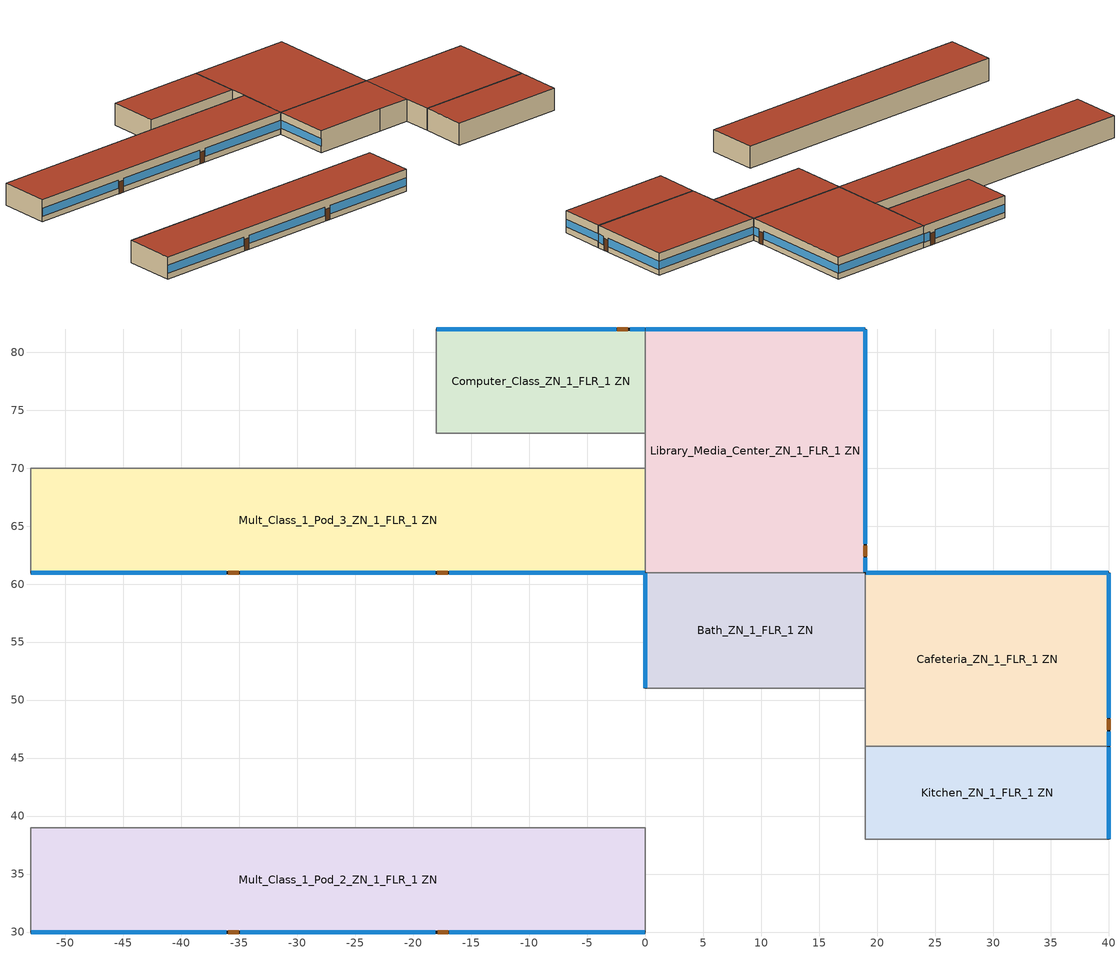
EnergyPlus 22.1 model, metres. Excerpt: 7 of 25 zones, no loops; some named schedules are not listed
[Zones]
Bath_ZN_1_FLR_1 ZN
 floor ground (Foundation F 126 Perim 100 Area 1900): 19,61 19,51 0,51 0,61 z0
 wall outside (Typical Insulated Steel Framed Exterior Wall R-12.99): 0,61 0,51 z0:4
 wall to Main_Corridor_ZN_1_FLR_1 ZN (Typical Interior Wall): 0,51 13,51 z0:4
 wall to Mech_ZN_1_FLR_1 ZN (Typical Interior Wall): 13,51 19,51 z0:4
 wall to Cafeteria_ZN_1_FLR_1 ZN (Typical Interior Wall): 19,51 19,61 z0:4
 wall to Library_Media_Center_ZN_1_FLR_1 ZN (Typical Interior Wall): 19,61 0,61 z0:4
 window (U 0.45 SHGC 0.25 Simple Glazing Window Weighted U-0.45 SHGC 0.25): 0,60.95 0,51.05 z1.1:2.51
 roof outside (Typical IEAD Roof - Highly Reflective R-25.64): 19,51 19,61 0,61 0,51 z4
Cafeteria_ZN_1_FLR_1 ZN
 floor ground (Foundation F 126 Perim 360 Area 3150): 40,61 40,46 19,46 19,61 z0
 wall outside (Typical Insulated Steel Framed Exterior Wall R-12.99): 40,46 40,61 19,61 z0:4
 wall to Kitchen_ZN_1_FLR_1 ZN (Typical Interior Wall): 19,46 40,46 z0:4
 wall to Mech_ZN_1_FLR_1 ZN (Typical Interior Wall): 19,51 19,46 z0:4
 window (U 0.45 SHGC 0.25 Simple Glazing Window Weighted U-0.45 SHGC 0.25): 40,46.05 40,47.27 / 40,48.49 40,60.95 z0.97:2.51; 39.95,61 19.05,61 z1.1:2.51
 door (Typical Insulated Metal Door R-2.7): 40,47.45 40,48.37 z0:2.13
 roof outside (Typical IEAD Roof - Highly Reflective R-25.64): 40,46 40,61 19,61 19,46 z4
Computer_Class_ZN_1_FLR_1 ZN
 floor ground (Foundation F 126 Perim 180 Area 1620): 0,82 0,73 -18,73 -18,82 z0
 wall outside (Typical Insulated Steel Framed Exterior Wall R-12.99): 0,82 -18,82 z0:4
 wall to Corridor_Pod_3_ZN_1_FLR_1 ZN (Typical Interior Wall): -18,73 0,73 z0:4
 wall to Library_Media_Center_ZN_1_FLR_1 ZN (Typical Interior Wall): 0,73 0,82 z0:4
 wall to Mult_Class_2_Pod_3_ZN_1_FLR_1 ZN (Typical Interior Wall): -18,82 -18,73 z0:4
 window (U 0.45 SHGC 0.25 Simple Glazing Window Weighted U-0.45 SHGC 0.25): -0.05,82 -1.27,82 / -2.49,82 -17.95,82 z1:2.51
 door (Typical Insulated Metal Door R-2.7): -1.5,82 -2.42,82 z0:2.13
 roof outside (Typical IEAD Roof - Highly Reflective R-25.64): 0,73 0,82 -18,82 -18,73 z4
Kitchen_ZN_1_FLR_1 ZN
 floor ground (Foundation F 126 Perim 80 Area 1680): 40,46 40,38 19,38 19,46 z0
 wall outside (Typical Insulated Steel Framed Exterior Wall R-12.99): 40,38 40,46 z0:4
 wall to Gym_ZN_1_FLR_1 ZN (Typical Interior Wall): 19,38 40,38 z0:4
 wall to Mech_ZN_1_FLR_1 ZN (Typical Interior Wall): 19,46 19,38 z0:4
 window (U 0.45 SHGC 0.25 Simple Glazing Window Weighted U-0.45 SHGC 0.25): 40,38.05 40,45.95 z1.1:2.52
 roof outside (Typical IEAD Roof - Highly Reflective R-25.64): 40,38 40,46 19,46 19,38 z4
Library_Media_Center_ZN_1_FLR_1 ZN
 floor ground (Foundation F 126 Perim 400 Area 3990): 19,82 19,61 0,61 0,82 z0
 wall outside (Typical Insulated Steel Framed Exterior Wall R-12.99): 19,61 19,82 0,82 z0:4
 wall to Corridor_Pod_3_ZN_1_FLR_1 ZN (Typical Interior Wall): 0,73 0,70 z0:4
 wall to Mult_Class_1_Pod_3_ZN_1_FLR_1 ZN (Typical Interior Wall): 0,70 0,61 z0:4
 window (U 0.45 SHGC 0.25 Simple Glazing Window Weighted U-0.45 SHGC 0.25): 19,61.05 19,62.27 / 19,63.49 19,81.95 z1.01:2.51; 18.95,82 0.05,82 z1.1:2.51
 door (Typical Insulated Metal Door R-2.7): 19,62.4 19,63.31 z0:2.13
 roof outside (Typical IEAD Roof - Highly Reflective R-25.64): 19,61 19,82 0,82 0,61 z4
Mult_Class_1_Pod_2_ZN_1_FLR_1 ZN
 floor ground (Foundation F 126 Perim 530 Area 4770): 0,39 0,30 -53,30 -53,39 z0
 wall outside (Typical Insulated Steel Framed Exterior Wall R-12.99): -53,30 0,30 z0:4
 wall to Main_Corridor_ZN_1_FLR_1 ZN (Typical Interior Wall): 0,30 0,39 z0:4
 wall to Corridor_Pod_2_ZN_1_FLR_1 ZN (Typical Interior Wall): 0,39 -53,39 z0:4
 wall to Corner_Class_1_Pod_2_ZN_1_FLR_1 ZN (Typical Interior Wall): -53,39 -53,30 z0:4
 window (U 0.45 SHGC 0.25 Simple Glazing Window Weighted U-0.45 SHGC 0.25): -52.95,30 -36.13,30 / -34.91,30 -18.09,30 / -16.87,30 -0.05,30 z1.03:2.5
 door (Typical Insulated Metal Door R-2.7): -35.94,30 -35.03,30 / -17.89,30 -16.98,30 z0:2.13
 roof outside (Typical IEAD Roof - Highly Reflective R-25.64): 0,30 0,39 -53,39 -53,30 z4
Mult_Class_1_Pod_3_ZN_1_FLR_1 ZN
 floor ground (Foundation F 126 Perim 530 Area 4770): 0,70 0,61 -53,61 -53,70 z0
 wall outside (Typical Insulated Steel Framed Exterior Wall R-12.99): -53,61 0,61 z0:4
 wall to Corridor_Pod_3_ZN_1_FLR_1 ZN (Typical Interior Wall): 0,70 -53,70 z0:4
 wall to Corner_Class_1_Pod_3_ZN_1_FLR_1 ZN (Typical Interior Wall): -53,70 -53,61 z0:4
 window (U 0.45 SHGC 0.25 Simple Glazing Window Weighted U-0.45 SHGC 0.25): -52.95,61 -36.13,61 / -34.91,61 -18.09,61 / -16.87,61 -0.05,61 z1.03:2.5
 door (Typical Insulated Metal Door R-2.7): -35.96,61 -35.05,61 / -17.92,61 -17.01,61 z0:2.13
 roof outside (Typical IEAD Roof - Highly Reflective R-25.64): 0,61 0,70 -53,70 -53,61 z4
[Building]
-PrimarySchool-ASHRAE 169-2013-3C created: 2022-11-21 15:11:42 -0700: North Axis {deg}=0; Terrain=City; Loads Convergence Tolerance Value {W}=0.04; Temperature Convergence Tolerance Value {deltaC}=0.2; Solar Distribution=FullInteriorAndExterior; Maximum Number of Warmup Days=25; Minimum Number of Warmup Days=6
[Site:Location]
San Diego-Brown Field Muni AP_CA_USA: Latitude {deg}=32.58; Longitude {deg}=-116.98; Time Zone {hr}=-8; Elevation {m}=159
[Site:GroundTemperature:FCfactorMethod]
January Ground Temperature {C}=18.8; February Ground Temperature {C}=14.3; March Ground Temperature {C}=13.6; April Ground Temperature {C}=13.2; May Ground Temperature {C}=13.3; June Ground Temperature {C}=12.6; July Ground Temperature {C}=15.3; August Ground Temperature {C}=15.6; September Ground Temperature {C}=17.7; October Ground Temperature {C}=19.4; November Ground Temperature {C}=19.7; December Ground Temperature {C}=18.5
[Site:WaterMainsTemperature]
Calculation Method=Correlation; Annual Average Outdoor Air Temperature {C}=16; Maximum Difference In Monthly Average Outdoor Air Temperatures {deltaC}=7.1
[SizingPeriod:DesignDay] Day of Month=21; Dry-Bulb Temperature Range Modifier Type=DefaultMultipliers; Humidity Condition Type=Wetbulb; Barometric Pressure {Pa}=99429; Rain Indicator=No; Snow Indicator=No; Daylight Saving Time Indicator=No; Begin Environment Reset Mode=FullResetAtBeginEnvironment
Name | Month | Day Type | Maximum Dry-Bulb Temperature {C} | Daily Dry-Bulb Temperature Range {deltaC} | Wetbulb or DewPoint at Maximum Dry-Bulb {C} | Wind Speed {m/s} | Wind Direction {deg} | Solar Model Indicator | ASHRAE Clear Sky Optical Depth for Beam Irradiance (taub) | ASHRAE Clear Sky Optical Depth for Diffuse Irradiance (taud) | Sky Clearness
San.Diego-Brown.Field.Muni.AP_CA_USA Ann Clg .4% Condns DB=>MWB | 8 | SummerDesignDay | 31.3 | 8.9 | 18.4 | 4.1 | 280 | ASHRAETau | 0.412 | 2.276
San.Diego-Brown.Field.Muni.AP_CA_USA Ann Htg 99.6% Condns DB | 12 | WinterDesignDay | 3.8 | 0 | 3.8 | 3 | 120 | ASHRAEClearSky |  |  | 0
[Material]
Name | Roughness | Thickness {m} | Conductivity {W/m-K} | Density {kg/m3} | Specific Heat {J/kg-K} | Thermal Absorptance | Solar Absorptance | Visible Absorptance
25mm Stucco | Smooth | 0.0254 | 0.72 | 1856 | 840 | 0.9 | 0.7 | 0.7
5/8 in. Gypsum Board | MediumSmooth | 0.0159 | 0.16 | 800 | 1090 | 0.9 | 0.7 | 0.7
F08 Metal surface; Metal Roof Surface | Smooth | 0.0008 | 45.28 | 7824 | 500 | 0.9 | 0.7 | 0.7
G01 13mm gypsum board | Smooth | 0.0127 | 0.16 | 800 | 1090 | 0.9 | 0.7 | 0.5
Roof Membrane - Highly Reflective | VeryRough | 0.0095 | 0.16 | 1121.29 | 1460 | 0.75 | 0.45 | 0.7
Std Wood 6inch | MediumSmooth | 0.15 | 0.12 | 540 | 1210 | 0.9 | 0.7 | 0.7
[Material:NoMass] Roughness=Smooth; Thermal Absorptance=0.9; Solar Absorptance=0.7; Visible Absorptance=0.7
Name | Thermal Resistance {m2-K/W}
Typical Insulation R-1.85 | 0.326262
Typical Insulation R-10.81 | 1.90342
Typical Insulation R-24.52 | 4.31889
[WindowMaterial:SimpleGlazingSystem]
U 0.45 SHGC 0.25 Simple Glazing U-0.45 SHGC 0.25: U-Factor {W/m2-K}=2.55522; Solar Heat Gain Coefficient=0.25
[Construction]
InteriorFurnishings: Std Wood 6inch
Typical IEAD Roof - Highly Reflective R-25.64: Roof Membrane - Highly Reflective, Typical Insulation R-24.52, Metal Roof Surface
Typical Insulated Metal Door R-2.7: F08 Metal surface, Typical Insulation R-1.85
Typical Insulated Steel Framed Exterior Wall R-12.99: 25mm Stucco, 5/8 in. Gypsum Board, Typical Insulation R-10.81, 5/8 in. Gypsum Board
Typical Interior Wall: G01 13mm gypsum board, G01 13mm gypsum board
U 0.45 SHGC 0.25 Simple Glazing Window Weighted U-0.45 SHGC 0.25: U 0.45 SHGC 0.25 Simple Glazing U-0.45 SHGC 0.25
[Construction:FfactorGroundFloor] F-Factor {W/m-K}=1.26344
Name | Area {m2} | PerimeterExposed {m}
Foundation F 126 Perim 100 Area 1900 | 190 | 10
Foundation F 126 Perim 180 Area 1620 | 162 | 18
Foundation F 126 Perim 360 Area 3150 | 315 | 36
Foundation F 126 Perim 400 Area 3990 | 399 | 40
Foundation F 126 Perim 530 Area 4770 | 477 | 53
Foundation F 126 Perim 80 Area 1680 | 168 | 8
[Zone] Multiplier=1; Part of Total Floor Area=Yes
Bath_ZN_1_FLR_1 ZN; Cafeteria_ZN_1_FLR_1 ZN; Computer_Class_ZN_1_FLR_1 ZN; Kitchen_ZN_1_FLR_1 ZN; Library_Media_Center_ZN_1_FLR_1 ZN; Mult_Class_1_Pod_2_ZN_1_FLR_1 ZN; Mult_Class_1_Pod_3_ZN_1_FLR_1 ZN
[InternalMass] Construction=InteriorFurnishings
Name | Zone or ZoneList | Surface Area {m2}
Bath_ZN_1_FLR_1 Mass | Bath_ZN_1_FLR_1 ZN | 380
Cafeteria_ZN_1_FLR_1 Mass | Cafeteria_ZN_1_FLR_1 ZN | 630
Computer_Class_ZN_1_FLR_1 Mass | Computer_Class_ZN_1_FLR_1 ZN | 324
Kitchen_ZN_1_FLR_1 Mass | Kitchen_ZN_1_FLR_1 ZN | 336
Library_Media_Center_ZN_1_FLR_1 Mass | Library_Media_Center_ZN_1_FLR_1 ZN | 798
Mult_Class_1_Pod_2_ZN_1_FLR_1 Mass | Mult_Class_1_Pod_2_ZN_1_FLR_1 ZN | 954
Mult_Class_1_Pod_3_ZN_1_FLR_1 Mass | Mult_Class_1_Pod_3_ZN_1_FLR_1 ZN | 954
[ZoneInfiltration:DesignFlowRate] Schedule=SchoolPrimary INFIL_SCH_PNNL; Design Flow Rate Calculation Method=Flow/ExteriorArea; Constant Term Coefficient=0; Temperature Term Coefficient=0; Velocity Term Coefficient=0.224; Velocity Squared Term Coefficient=0
Name | Zone or ZoneList | Flow per Exterior Surface Area {m3/s-m2}
Bath_ZN_1_FLR_1 Infiltration | Bath_ZN_1_FLR_1 ZN | 9.90562e-05
Cafeteria_ZN_1_FLR_1 Infiltration | Cafeteria_ZN_1_FLR_1 ZN | 0.00017869
Computer_Class_ZN_1_FLR_1 Infiltration | Computer_Class_ZN_1_FLR_1 ZN | 0.000175253
Kitchen_ZN_1_FLR_1 Infiltration | Kitchen_ZN_1_FLR_1 ZN | 9.11317e-05
Library_Media_Center_ZN_1_FLR_1 Infiltration | Library_Media_Center_ZN_1_FLR_1 ZN | 0.000163026
Mult_Class_1_Pod_2_ZN_1_FLR_1 Infiltration | Mult_Class_1_Pod_2_ZN_1_FLR_1 ZN | 0.000175253
Mult_Class_1_Pod_3_ZN_1_FLR_1 Infiltration | Mult_Class_1_Pod_3_ZN_1_FLR_1 ZN | 0.000175253
[Daylighting:Controls] Lighting Control Type=Stepped; Minimum Input Power Fraction for Continuous or ContinuousOff Dimming Control=0.3; Minimum Light Output Fraction for Continuous or ContinuousOff Dimming Control=0.2; Number of Stepped Control Steps=3; Probability Lighting will be Reset When Needed in Manual Stepped Control=1; Glare Calculation Azimuth Angle of View Direction Clockwise from Zone y-Axis {deg}=-0; Maximum Allowable Discomfort Glare Index=22
Name | Zone or Space | Glare Calculation Daylighting Reference Point | Daylighting Reference Point Name 1 | Fraction of Lights Controlled by Reference Point 1 | Illuminance Setpoint at Reference Point 1 {lux} | Daylighting Reference Point Name 2 | Fraction of Lights Controlled by Reference Point 2 | Illuminance Setpoint at Reference Point 2 {lux}
Bath_ZN_1_FLR_1 ZN DaylightingControls | Bath_ZN_1_FLR_1 ZN | Bath_ZN_1_FLR_1 Daylt Sensor 1 | Bath_ZN_1_FLR_1 Daylt Sensor 1 | 0.132 | 375 | Bath_ZN_1_FLR_1 Daylt Sensor 2 | 0.132 | 375
Cafeteria_ZN_1_FLR_1 ZN DaylightingControls | Cafeteria_ZN_1_FLR_1 ZN | Cafeteria_ZN_1_FLR_1 Daylt Sensor 1 | Cafeteria_ZN_1_FLR_1 Daylt Sensor 1 | 0.267 | 315 | Cafeteria_ZN_1_FLR_1 Daylt Sensor 2 | 0.227 | 315
Computer_Class_ZN_1_FLR_1 ZN DaylightingControls | Computer_Class_ZN_1_FLR_1 ZN | Computer_Class_ZN_1_FLR_1 Daylt Sensor 1 | Computer_Class_ZN_1_FLR_1 Daylt Sensor 1 | 0.279 | 377 | Computer_Class_ZN_1_FLR_1 Daylt Sensor 2 | 0.279 | 377
Kitchen_ZN_1_FLR_1 ZN DaylightingControls | Kitchen_ZN_1_FLR_1 ZN | Kitchen_ZN_1_FLR_1 Daylt Sensor 1 | Kitchen_ZN_1_FLR_1 Daylt Sensor 1 | 0.12 | 375 | Kitchen_ZN_1_FLR_1 Daylt Sensor 2 | 0.12 | 375
Library_Media_Center_ZN_1_FLR_1 ZN DaylightingControls | Library_Media_Center_ZN_1_FLR_1 ZN | Library_Media_Center_ZN_1_FLR_1 Daylt Sensor 1 | Library_Media_Center_ZN_1_FLR_1 Daylt Sensor 1 | 0.236 | 538 | Library_Media_Center_ZN_1_FLR_1 Daylt Sensor 2 | 0.204 | 538
Mult_Class_1_Pod_2_ZN_1_FLR_1 ZN DaylightingControls | Mult_Class_1_Pod_2_ZN_1_FLR_1 ZN | Mult_Class_1_Pod_2_ZN_1_FLR_1 Daylt Sensor 1 | Mult_Class_1_Pod_2_ZN_1_FLR_1 Daylt Sensor 1 | 0.278 | 377 | Mult_Class_1_Pod_2_ZN_1_FLR_1 Daylt Sensor 2 | 0.278 | 377
Mult_Class_1_Pod_3_ZN_1_FLR_1 ZN DaylightingControls | Mult_Class_1_Pod_3_ZN_1_FLR_1 ZN | Mult_Class_1_Pod_3_ZN_1_FLR_1 Daylt Sensor 1 | Mult_Class_1_Pod_3_ZN_1_FLR_1 Daylt Sensor 1 | 0.278 | 377 | Mult_Class_1_Pod_3_ZN_1_FLR_1 Daylt Sensor 2 | 0.278 | 377
[Exterior:Lights] Control Option=AstronomicalClock
Name | Schedule | Design Level {W}
NonDimming Exterior Lights Def | SchoolPrimary Exterior_lighting_schedule_a | 150.48
Occ Sensing Exterior Lights Def | SchoolPrimary Exterior_lighting_schedule_b_2016 | 2233.154
[EnergyManagementSystem:Program]
SET_Gym_ZN_1_FLR_1ZN_Light_EMS_Program: SET Gym_ZN_1_FLR_1ZN_LSr_IP=0.093*Gym_ZN_1_FLR_1ZN_LSr/Gym_ZN_1_FLR_1ZN_Area; IF (Business_Sensor <= 0) && (Gym_ZN_1_FLR_1ZN_LSr_IP >= 0.02); SET Gym_ZN_1_FLR_1ZN_Light1_Actuator = 0.02*Gym_ZN_1_FLR_1ZN_Area/0.09290304; ELSE; SET Gym_ZN_1_FLR_1ZN_Light1_Actuator = NULL; ENDIF
SET_Kitchen_ZN_1_FLR_1ZN_Light_EMS_Program: SET Kitchen_ZN_1_FLR_1ZN_LSr_IP=0.093*Kitchen_ZN_1_FLR_1ZN_LSr/Kitchen_ZN_1_FLR_1ZN_Area; IF (Business_Sensor <= 0) && (Kitchen_ZN_1_FLR_1ZN_LSr_IP >= 0.02); SET Kitchen_ZN_1_FLR_1ZN_Light1_Actuator = 0.02*Kitchen_ZN_1_FLR_1ZN_Area/0.09290304; ELSE; SET Kitchen_ZN_1_FLR_1ZN_Light1_Actuator = NULL; ENDIF
SET_Library_Media_Center_ZN_1_FLR_1ZN_Light_EMS_Program: SET Library_Media_Center_ZN_1_FLR_1ZN_LSr_IP=0.093*Library_Media_Center_ZN_1_FLR_1ZN_LSr/Library_Media_Center_ZN_1_FLR_1ZN_Area; IF (Business_Sensor <= 0) && (Library_Media_Center_ZN_1_FLR_1ZN_LSr_IP >= 0.02); SET Library_Media_Center_ZN_1_FLR_1ZN_Light1_Actuator = 0.02*Library_Media_Center_ZN_1_FLR_1ZN_Area/0.09290304; ELSE; SET Library_Media_Center_ZN_1_FLR_1ZN_Light1_Actuator = NULL; ENDIF
SET_Lobby_ZN_1_FLR_1ZN_Light_EMS_Program: SET Lobby_ZN_1_FLR_1ZN_LSr_IP=0.093*Lobby_ZN_1_FLR_1ZN_LSr/Lobby_ZN_1_FLR_1ZN_Area; IF (Business_Sensor <= 0) && (Lobby_ZN_1_FLR_1ZN_LSr_IP >= 0.02); SET Lobby_ZN_1_FLR_1ZN_Light1_Actuator = 0.02*Lobby_ZN_1_FLR_1ZN_Area/0.09290304; ELSE; SET Lobby_ZN_1_FLR_1ZN_Light1_Actuator = NULL; ENDIF
SET_Main_Corridor_ZN_1_FLR_1ZN_Light_EMS_Program: SET Main_Corridor_ZN_1_FLR_1ZN_LSr_IP=0.093*Main_Corridor_ZN_1_FLR_1ZN_LSr/Main_Corridor_ZN_1_FLR_1ZN_Area; IF (Business_Sensor <= 0) && (Main_Corridor_ZN_1_FLR_1ZN_LSr_IP >= 0.02); SET Main_Corridor_ZN_1_FLR_1ZN_Light1_Actuator = 0.02*Main_Corridor_ZN_1_FLR_1ZN_Area/0.09290304; ELSE; SET Main_Corridor_ZN_1_FLR_1ZN_Light1_Actuator = NULL; ENDIF
SET_Mech_ZN_1_FLR_1ZN_Light_EMS_Program: SET Mech_ZN_1_FLR_1ZN_LSr_IP=0.093*Mech_ZN_1_FLR_1ZN_LSr/Mech_ZN_1_FLR_1ZN_Area; IF (Business_Sensor <= 0) && (Mech_ZN_1_FLR_1ZN_LSr_IP >= 0.02); SET Mech_ZN_1_FLR_1ZN_Light1_Actuator = 0.02*Mech_ZN_1_FLR_1ZN_Area/0.09290304; ELSE; SET Mech_ZN_1_FLR_1ZN_Light1_Actuator = NULL; ENDIF
SET_Mult_Class_1_Pod_1_ZN_1_FLR_1ZN_Light_EMS_Program: SET Mult_Class_1_Pod_1_ZN_1_FLR_1ZN_LSr_IP=0.093*Mult_Class_1_Pod_1_ZN_1_FLR_1ZN_LSr/Mult_Class_1_Pod_1_ZN_1_FLR_1ZN_Area; IF (Business_Sensor <= 0) && (Mult_Class_1_Pod_1_ZN_1_FLR_1ZN_LSr_IP >= 0.02); SET Mult_Class_1_Pod_1_ZN_1_FLR_1ZN_Light1_Actuator = 0.02*Mult_Class_1_Pod_1_ZN_1_FLR_1ZN_Area/0.09290304; ELSE; SET Mult_Class_1_Pod_1_ZN_1_FLR_1ZN_Light1_Actuator = NULL; ENDIF
SET_Mult_Class_1_Pod_2_ZN_1_FLR_1ZN_Light_EMS_Program: SET Mult_Class_1_Pod_2_ZN_1_FLR_1ZN_LSr_IP=0.093*Mult_Class_1_Pod_2_ZN_1_FLR_1ZN_LSr/Mult_Class_1_Pod_2_ZN_1_FLR_1ZN_Area; IF (Business_Sensor <= 0) && (Mult_Class_1_Pod_2_ZN_1_FLR_1ZN_LSr_IP >= 0.02); SET Mult_Class_1_Pod_2_ZN_1_FLR_1ZN_Light1_Actuator = 0.02*Mult_Class_1_Pod_2_ZN_1_FLR_1ZN_Area/0.09290304; ELSE; SET Mult_Class_1_Pod_2_ZN_1_FLR_1ZN_Light1_Actuator = NULL; ENDIF
SET_Mult_Class_1_Pod_3_ZN_1_FLR_1ZN_Light_EMS_Program: SET Mult_Class_1_Pod_3_ZN_1_FLR_1ZN_LSr_IP=0.093*Mult_Class_1_Pod_3_ZN_1_FLR_1ZN_LSr/Mult_Class_1_Pod_3_ZN_1_FLR_1ZN_Area; IF (Business_Sensor <= 0) && (Mult_Class_1_Pod_3_ZN_1_FLR_1ZN_LSr_IP >= 0.02); SET Mult_Class_1_Pod_3_ZN_1_FLR_1ZN_Light1_Actuator = 0.02*Mult_Class_1_Pod_3_ZN_1_FLR_1ZN_Area/0.09290304; ELSE; SET Mult_Class_1_Pod_3_ZN_1_FLR_1ZN_Light1_Actuator = NULL; ENDIF
SET_Mult_Class_2_Pod_1_ZN_1_FLR_1ZN_Light_EMS_Program: SET Mult_Class_2_Pod_1_ZN_1_FLR_1ZN_LSr_IP=0.093*Mult_Class_2_Pod_1_ZN_1_FLR_1ZN_LSr/Mult_Class_2_Pod_1_ZN_1_FLR_1ZN_Area; IF (Business_Sensor <= 0) && (Mult_Class_2_Pod_1_ZN_1_FLR_1ZN_LSr_IP >= 0.02); SET Mult_Class_2_Pod_1_ZN_1_FLR_1ZN_Light1_Actuator = 0.02*Mult_Class_2_Pod_1_ZN_1_FLR_1ZN_Area/0.09290304; ELSE; SET Mult_Class_2_Pod_1_ZN_1_FLR_1ZN_Light1_Actuator = NULL; ENDIF
SET_Mult_Class_2_Pod_2_ZN_1_FLR_1ZN_Light_EMS_Program: SET Mult_Class_2_Pod_2_ZN_1_FLR_1ZN_LSr_IP=0.093*Mult_Class_2_Pod_2_ZN_1_FLR_1ZN_LSr/Mult_Class_2_Pod_2_ZN_1_FLR_1ZN_Area; IF (Business_Sensor <= 0) && (Mult_Class_2_Pod_2_ZN_1_FLR_1ZN_LSr_IP >= 0.02); SET Mult_Class_2_Pod_2_ZN_1_FLR_1ZN_Light1_Actuator = 0.02*Mult_Class_2_Pod_2_ZN_1_FLR_1ZN_Area/0.09290304; ELSE; SET Mult_Class_2_Pod_2_ZN_1_FLR_1ZN_Light1_Actuator = NULL; ENDIF
SET_Mult_Class_2_Pod_3_ZN_1_FLR_1ZN_Light_EMS_Program: SET Mult_Class_2_Pod_3_ZN_1_FLR_1ZN_LSr_IP=0.093*Mult_Class_2_Pod_3_ZN_1_FLR_1ZN_LSr/Mult_Class_2_Pod_3_ZN_1_FLR_1ZN_Area; IF (Business_Sensor <= 0) && (Mult_Class_2_Pod_3_ZN_1_FLR_1ZN_LSr_IP >= 0.02); SET Mult_Class_2_Pod_3_ZN_1_FLR_1ZN_Light1_Actuator = 0.02*Mult_Class_2_Pod_3_ZN_1_FLR_1ZN_Area/0.09290304; ELSE; SET Mult_Class_2_Pod_3_ZN_1_FLR_1ZN_Light1_Actuator = NULL; ENDIF
SET_Offices_ZN_1_FLR_1ZN_Light_EMS_Program: SET Offices_ZN_1_FLR_1ZN_LSr_IP=0.093*Offices_ZN_1_FLR_1ZN_LSr/Offices_ZN_1_FLR_1ZN_Area; IF (Business_Sensor <= 0) && (Offices_ZN_1_FLR_1ZN_LSr_IP >= 0.02); SET Offices_ZN_1_FLR_1ZN_Light1_Actuator = 0.02*Offices_ZN_1_FLR_1ZN_Area/0.09290304; ELSE; SET Offices_ZN_1_FLR_1ZN_Light1_Actuator = NULL; ENDIF
Transformer_Load_Prog: SET Wired_LTG = Facility_Int_LTG*0.0119
[EnergyManagementSystem:ProgramCallingManager]
Mains_Water_Prg_Mgr: BeginTimestepBeforePredictor; Mains_Water_Prg
